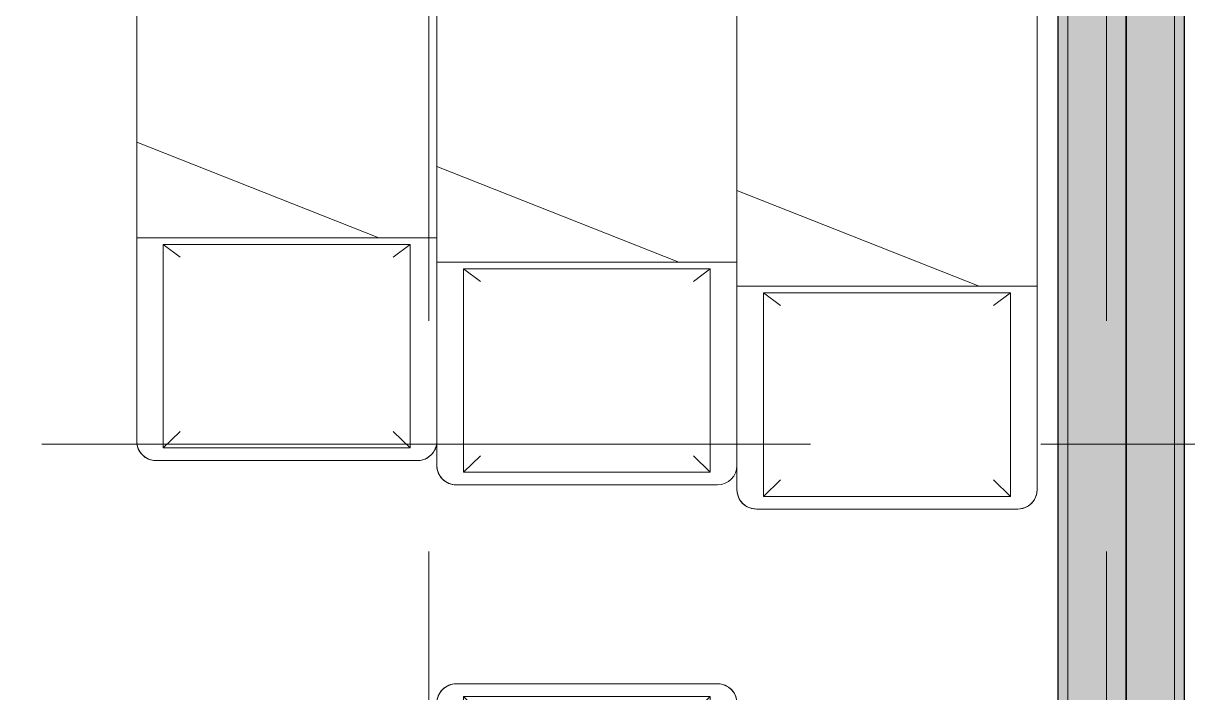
# Model space of a CAD drawing. Header units: millimetres. Extents: x 1322 to 199238, y -8553 to 29000.
# Drawn here: x 29441 to 31846, y 7287 to 8669 of the extents above; entities that cross this region are included whole.
import ezdxf

# ---------------------------------------------------------------- set-up
doc = ezdxf.new("R2010")
doc.units = ezdxf.units.MM
doc.linetypes.add('Осевая', pattern=[3175, 635, -476.25, 1587.5, -476.25])
for name, color, linetype, lineweight in [('A-GENM', 7, 'Continuous', 9), ('A-WALL', 7, 'Continuous', 9), ('I-WALL', 7, 'Continuous', 9), ('Оси-2', 7, 'Осевая', 9)]:
    doc.layers.add(name, color=color, linetype=linetype, lineweight=lineweight)
for name, color, linetype, lineweight, true_color in [('A-WALL-1', 7, 'Continuous', 9, 0x3c3c3c), ('A-WALL-FNSH-1', 7, 'Continuous', 9, 0x3c3c3c), ('I-FURN-1', 7, 'Continuous', 9, 0xf0f0f0)]:
    doc.layers.add(name, color=color, linetype=linetype, lineweight=lineweight, true_color=true_color)
pattern_1 = [(0, (-75531.326, 0), (121.92, 30.48), [10.058, -81.382, 10.058, -81.382, -487.68]), (0, (-75531.326, 0), (121.92, 30.48), [-182.88, 10.058, -172.822, 10.058, -81.382, -213.36]), (0, (-75531.326, 0), (121.92, 30.48), [-457.2, 10.058, -50.902, 10.058, -142.342]), (120, (-75485.606, 15.24), (-87.356454, 90.345817), [10.058, -81.382, 10.058, -81.382, -487.68]), (120, (-75485.606, 15.24), (-87.356454, 90.345817), [-182.88, 10.058, -172.822, 10.058, -81.382, -213.36]), (120, (-75485.606, 15.24), (-87.356454, 90.345817), [-457.2, 10.058, -50.902, 10.058, -142.342]), (240, (-75470.366, 76.2), (-34.563546, -120.825817), [10.058, -81.382, 10.058, -81.382, -487.68]), (240, (-75470.366, 76.2), (-34.563546, -120.825817), [-182.88, 10.058, -172.822, 10.058, -81.382, -213.36]), (240, (-75470.366, 76.2), (-34.563546, -120.825817), [-457.2, 10.058, -50.902, 10.058, -142.342])]

# ---------------------------------------------------------------- blocks, each defined once
blk = doc.blocks.new('Bed - Small Sizes - Single 5-25586207-План размещения напольных электротехнических лючков и розеток 1 этажа в осях 23_1-33')
at = {"layer": 'I-FURN-1'}
for p, q in [((247.3, 1450), (-292.7, 1450)), ((-292.7, 1450), (247.3, 1450)), ((-332.7, 1410), (-332.7, 692.7)), ((-332.7, 692.7), (-332.7, 1410)), ((287.3, 657.7), (287.3, 1410)), ((287.3, 1410), (287.3, 1360)), ((287.3, 1360), (287.3, 657.7)), ((-332.7, 692.7), (-332.7, 460)), ((-332.7, 460), (-332.7, 692.7)), ((287.3, 657.7), (-212.7, 460)), ((-212.7, 460), (287.3, 657.7)), ((-212.7, 460), (287.3, 657.7)), ((287.3, 460), (287.3, 657.7)), ((287.3, 657.7), (287.3, 510)), ((287.3, 510), (287.3, 657.7)), ((287.3, 657.7), (287.3, 510)), ((287.3, 510), (287.3, 460)), ((287.3, 90), (287.3, 510)), ((287.3, 510), (287.3, 90)), ((-212.7, 460), (-332.7, 460)), ((-332.7, 460), (-332.7, 40)), ((-332.7, 75), (-332.7, 460)), ((-332.7, 460), (-212.7, 460)), ((-332.7, 460), (-332.7, 75)), ((-332.7, 75), (-332.7, 460)), ((-332.7, 460), (-212.7, 460)), ((287.3, 460), (-212.7, 460)), ((-212.7, 460), (287.3, 460)), ((-212.7, 460), (287.3, 460)), ((287.3, 460), (-212.7, 460)), ((-212.7, 460), (287.3, 460)), ((287.3, 40), (287.3, 460)), ((287.3, 460), (287.3, 90)), ((-277.5, 446.2), (-242.7, 420)), ((-277.5, 26.2), (-277.5, 446.2)), ((-277.5, 446.2), (232.5, 446.2)), ((-277.5, 446.2), (232.5, 446.2)), ((-277.5, 26.2), (-277.5, 446.2)), ((232.5, 446.2), (197.3, 420)), ((232.5, 446.2), (232.5, 26.2)), ((232.5, 446.2), (232.5, 26.2)), ((-332.7, 40), (-332.7, 75)), ((-332.7, 75), (-332.7, 40)), ((-332.7, 40), (-332.7, 75)), ((287.3, 90), (287.3, 40)), ((287.3, 40), (287.3, 90)), ((287.3, 90), (287.3, 40)), ((-277.5, 26.2), (-242.7, 60)), ((232.5, 26.2), (197.3, 60)), ((232.5, 26.2), (-277.5, 26.2)), ((232.5, 26.2), (-277.5, 26.2)), ((-292.7, 0), (247.3, 0)), ((247.3, 0), (-292.7, 0)), ((-292.7, 0), (247.3, 0)), ((247.3, 0), (-292.7, 0))]:
    blk.add_line(p, q, dxfattribs=at)
for centre, start, end in [((-292.7, 1410), 90, 180), ((-292.7, 1410), 90, 180), ((247.3, 1410), 360, 90), ((247.3, 1410), 0, 90), ((-292.7, 40), 180, 270), ((-292.7, 40), 180, 270), ((-292.7, 40), 180, 270), ((-292.7, 40), 180, 240), ((247.3, 40), 270, 360), ((247.3, 40), 270, 0), ((247.3, 40), 270, 360), ((247.3, 40), 270, 360), ((-292.7, 40), 240, 270)]:
    blk.add_arc(centre, 40, start, end, dxfattribs=at)
blk = doc.blocks.new('Bed - Small Sizes - 1_118-V42-План размещения напольных электротехнических лючков и розеток 1 этажа в осях 23_1-33')
at = {"layer": 'I-FURN-1'}
for p, q in [((247.3, 0), (-292.7, 0)), ((-292.7, 0), (247.3, 0)), ((247.3, 0), (-292.7, 0)), ((-292.7, 0), (247.3, 0)), ((-332.7, -40), (-332.7, -460)), ((-332.7, -460), (-332.7, -40)), ((-332.7, -40), (-332.7, -460)), ((-332.7, -460), (-332.7, -40)), ((-277.5, -26.2), (-242.7, -60)), ((232.5, -26.2), (-277.5, -26.2)), ((-277.5, -26.2), (-277.5, -446.2)), ((232.5, -26.2), (-277.5, -26.2)), ((-277.5, -26.2), (-277.5, -446.2)), ((232.5, -26.2), (197.3, -60)), ((232.5, -446.2), (232.5, -26.2)), ((232.5, -446.2), (232.5, -26.2)), ((287.3, -460), (287.3, -40)), ((287.3, -40), (287.3, -90)), ((287.3, -90), (287.3, -40)), ((287.3, -40), (287.3, -90)), ((287.3, -90), (287.3, -460)), ((287.3, -510), (287.3, -90)), ((287.3, -90), (287.3, -510)), ((-277.5, -446.2), (-242.7, -420)), ((232.5, -446.2), (197.3, -420)), ((-277.5, -446.2), (232.5, -446.2)), ((-277.5, -446.2), (232.5, -446.2)), ((-332.7, -460), (-212.7, -460)), ((-212.7, -460), (-332.7, -460)), ((-332.7, -460), (-332.7, -1510)), ((-332.7, -1510), (-332.7, -460)), ((-332.7, -460), (-212.7, -460)), ((-212.7, -460), (287.3, -460)), ((287.3, -460), (-212.7, -460)), ((287.3, -460), (-212.7, -460)), ((-212.7, -460), (287.3, -657.7)), ((287.3, -657.7), (-212.7, -460)), ((-212.7, -460), (287.3, -460)), ((-212.7, -460), (287.3, -657.7)), ((-212.7, -460), (287.3, -460)), ((287.3, -657.7), (287.3, -460)), ((287.3, -460), (287.3, -510)), ((287.3, -510), (287.3, -657.7)), ((287.3, -657.7), (287.3, -510)), ((287.3, -510), (287.3, -657.7)), ((287.3, -1510), (287.3, -657.7)), ((287.3, -657.7), (287.3, -1460)), ((287.3, -1460), (287.3, -1510)), ((-292.7, -1550), (247.3, -1550)), ((247.3, -1550), (-292.7, -1550))]:
    blk.add_line(p, q, dxfattribs=at)
for centre, start, end in [((-292.7, -40), 90, 180), ((-292.7, -40), 90, 180), ((247.3, -40), 360, 90), ((247.3, -40), 0, 90), ((-292.7, -40), 90, 180), ((-292.7, -40), 120, 180), ((-292.7, -40), 90, 120), ((247.3, -40), 0, 90), ((247.3, -40), 75, 90), ((247.3, -40), 0, 75), ((-292.7, -1510), 180, 270), ((-292.7, -1510), 180, 270), ((247.3, -1510), 270, 360), ((247.3, -1510), 270, 0)]:
    blk.add_arc(centre, 40, start, end, dxfattribs=at)
blk = doc.blocks.new('Bed - Small Sizes - Single 5-V43-План размещения напольных электротехнических лючков и розеток 1 этажа в осях 23_1-33')
at = {"layer": 'I-FURN-1'}
for p, q in [((247.3, 0), (-292.7, 0)), ((-292.7, 0), (247.3, 0)), ((247.3, 0), (-292.7, 0)), ((-292.7, 0), (247.3, 0)), ((-332.7, -40), (-332.7, -410)), ((-332.7, -460), (-332.7, -40)), ((-332.7, -40), (-332.7, -460)), ((-332.7, -460), (-332.7, -40)), ((-277.5, -26.2), (-242.7, -60)), ((232.5, -26.2), (-277.5, -26.2)), ((-277.5, -26.2), (-277.5, -446.2)), ((232.5, -26.2), (-277.5, -26.2)), ((-277.5, -26.2), (-277.5, -446.2)), ((232.5, -26.2), (197.3, -60)), ((232.5, -446.2), (232.5, -26.2)), ((232.5, -446.2), (232.5, -26.2)), ((287.3, -460), (287.3, -40)), ((287.3, -40), (287.3, -90)), ((287.3, -90), (287.3, -40)), ((287.3, -40), (287.3, -90)), ((287.3, -90), (287.3, -460)), ((287.3, -510), (287.3, -90)), ((287.3, -90), (287.3, -510)), ((-332.7, -410), (-332.7, -460)), ((-277.5, -446.2), (-242.7, -420)), ((232.5, -446.2), (197.3, -420)), ((-277.5, -446.2), (232.5, -446.2)), ((-277.5, -446.2), (232.5, -446.2)), ((-332.7, -460), (-212.7, -460)), ((-212.7, -460), (-332.7, -460)), ((-332.7, -460), (-332.7, -607.7)), ((-332.7, -607.7), (-332.7, -460)), ((-332.7, -460), (-212.7, -460)), ((-212.7, -460), (287.3, -460)), ((287.3, -460), (-212.7, -460)), ((287.3, -460), (-212.7, -460)), ((-212.7, -460), (287.3, -657.7)), ((287.3, -657.7), (-212.7, -460)), ((-212.7, -460), (287.3, -460)), ((-212.7, -460), (287.3, -657.7)), ((-212.7, -460), (287.3, -460)), ((287.3, -657.7), (287.3, -460)), ((287.3, -460), (287.3, -510)), ((287.3, -510), (287.3, -657.7)), ((287.3, -657.7), (287.3, -510)), ((287.3, -510), (287.3, -657.7)), ((-332.7, -607.7), (-332.7, -1410)), ((-332.7, -1410), (-332.7, -607.7)), ((287.3, -1410), (287.3, -657.7)), ((287.3, -657.7), (287.3, -1360)), ((287.3, -1360), (287.3, -1410)), ((-292.7, -1450), (247.3, -1450)), ((247.3, -1450), (-292.7, -1450))]:
    blk.add_line(p, q, dxfattribs=at)
for centre, start, end in [((-292.7, -40), 90, 180), ((-292.7, -40), 90, 180), ((247.3, -40), 360, 90), ((247.3, -40), 0, 90), ((-292.7, -40), 90, 180), ((-292.7, -40), 90, 180), ((247.3, -40), 0, 90), ((247.3, -40), 15, 90), ((247.3, -40), 0, 15), ((-292.7, -1410), 180, 270), ((-292.7, -1410), 180, 270), ((247.3, -1410), 270, 0), ((247.3, -1410), 270, 0)]:
    blk.add_arc(centre, 40, start, end, dxfattribs=at)
blk = doc.blocks.new('Bed - Small Sizes - Single 6-V44-План размещения напольных электротехнических лючков и розеток 1 этажа в осях 23_1-33')
at = {"layer": 'I-FURN-1'}
for p, q in [((247.3, 0), (-292.7, 0)), ((-292.7, 0), (247.3, 0)), ((247.3, 0), (-292.7, 0)), ((-292.7, 0), (247.3, 0)), ((-332.7, -40), (-332.7, -410)), ((-332.7, -460), (-332.7, -40)), ((-332.7, -40), (-332.7, -460)), ((-332.7, -460), (-332.7, -40)), ((-277.5, -26.2), (-242.7, -60)), ((232.5, -26.2), (-277.5, -26.2)), ((-277.5, -26.2), (-277.5, -446.2)), ((232.5, -26.2), (-277.5, -26.2)), ((-277.5, -26.2), (-277.5, -446.2)), ((232.5, -26.2), (197.3, -60)), ((232.5, -446.2), (232.5, -26.2)), ((232.5, -446.2), (232.5, -26.2)), ((287.3, -460), (287.3, -40)), ((287.3, -40), (287.3, -460)), ((287.3, -657.7), (287.3, -40)), ((287.3, -40), (287.3, -657.7)), ((-332.7, -410), (-332.7, -460)), ((-277.5, -446.2), (-242.7, -420)), ((232.5, -446.2), (197.3, -420)), ((-277.5, -446.2), (232.5, -446.2)), ((-277.5, -446.2), (232.5, -446.2)), ((-332.7, -460), (-212.7, -460)), ((-212.7, -460), (-332.7, -460)), ((-332.7, -460), (-332.7, -607.7)), ((-332.7, -607.7), (-332.7, -460)), ((-332.7, -460), (-212.7, -460)), ((-212.7, -460), (287.3, -460)), ((287.3, -460), (-212.7, -460)), ((287.3, -460), (-212.7, -460)), ((-212.7, -460), (287.3, -657.7)), ((287.3, -657.7), (-212.7, -460)), ((-212.7, -460), (287.3, -460)), ((-212.7, -460), (287.3, -657.7)), ((-212.7, -460), (287.3, -460)), ((287.3, -657.7), (287.3, -460)), ((287.3, -460), (287.3, -657.7)), ((-332.7, -607.7), (-332.7, -1310)), ((-332.7, -1310), (-332.7, -607.7)), ((287.3, -1310), (287.3, -657.7)), ((287.3, -657.7), (287.3, -1310)), ((-292.7, -1350), (247.3, -1350)), ((247.3, -1350), (-292.7, -1350))]:
    blk.add_line(p, q, dxfattribs=at)
for centre, start, end in [((-292.7, -40), 90, 180), ((-292.7, -40), 90, 180), ((247.3, -40), 360, 90), ((247.3, -40), 0, 90), ((-292.7, -40), 90, 180), ((-292.7, -40), 120, 180), ((-292.7, -40), 90, 120), ((247.3, -40), 0, 90), ((247.3, -40), 75, 90), ((247.3, -40), 15, 75), ((247.3, -40), 0, 15), ((-292.7, -1310), 180, 270), ((-292.7, -1310), 180, 270), ((247.3, -1310), 270, 0), ((247.3, -1310), 270, 0)]:
    blk.add_arc(centre, 40, start, end, dxfattribs=at)
blk = doc.blocks.new('Рисунок_горы - Рисунок_горы-31934381-План размещения напольных электротехнических лючков и розеток 1 этажа в осях 23_1-33')
at = {"layer": 'A-GENM'}
for p, q in [((107109, 10341.4), (107109, 6202.7)), ((107109, 8078.4), (107109, 8246.4)), ((107109, 8045.1), (107109, 7835.6)), ((107109, 8041.9), (107109, 8043.5)), ((107109, 7185.3), (107109, 7981.1)), ((107109, 7726), (107109, 7712.6)), ((107109, 7402.7), (107109, 7707.3)), ((107109, 7707.3), (107109, 7402.7))]:
    blk.add_line(p, q, dxfattribs=at)
for points, knots in [([(107109, 8222.7), (107109, 8222.7), (107109, 8267), (107109, 8298.1), (107109, 8323.4)], [0.82222222, 0.82222222, 0.82222222, 0.82222222, 0.82222223, 0.83345188, 0.83345188, 0.83345188, 0.83345188]), ([(107109, 8246.4), (107109, 8246.4), (107109, 8232.1), (107109, 8069.2), (107109, 8045.1)], [0.71111111, 0.71111111, 0.71111111, 0.71111111, 0.71111112, 0.73333333, 0.73333333, 0.73333333, 0.73333333]), ([(107109, 8148.5), (107109, 8148.5), (107109, 8172.6), (107109, 8198.1), (107109, 8222.7)], [0.8, 0.8, 0.8, 0.8, 0.80000001, 0.82222222, 0.82222222, 0.82222222, 0.82222222]), ([(107109, 8222.7), (107109, 8222.7), (107109, 8198.1), (107109, 8172.6), (107109, 8148.5)], [0.258992806, 0.258992806, 0.258992806, 0.258992806, 0.258992816, 0.26618705, 0.26618705, 0.26618705, 0.26618705]), ([(107109, 7955.5), (107109, 7955.5), (107109, 8012.2), (107109, 8097.9), (107109, 8148.5)], [0.77777778, 0.77777778, 0.77777778, 0.77777778, 0.77777779, 0.8, 0.8, 0.8, 0.8]), ([(107109, 8148.5), (107109, 8148.5), (107109, 8097.9), (107109, 8012.2), (107109, 7955.5)], [0.26618705, 0.26618705, 0.26618705, 0.26618705, 0.26618706, 0.273381295, 0.273381295, 0.273381295, 0.273381295]), ([(107109, 8043.5), (107109, 8043.5), (107109, 8053.2), (107109, 8075.6), (107109, 8078.4)], [0.66666667, 0.66666667, 0.66666667, 0.66666667, 0.66666668, 0.68860399, 0.68860399, 0.68860399, 0.68860399]), ([(107109, 7980.1), (107109, 7980.1), (107109, 8004.8), (107109, 8023.5), (107109, 8041.9)], [0.62222222, 0.62222222, 0.62222222, 0.62222222, 0.62222223, 0.64444444, 0.64444444, 0.64444444, 0.64444444]), ([(107109, 7796), (107109, 7796), (107109, 7805.6), (107109, 7977.4), (107109, 7986.2)], [0.6, 0.6, 0.6, 0.6, 0.6, 0.9877764, 0.9877764, 0.9877764, 0.9877764]), ([(107109, 7835.6), (107109, 7835.6), (107109, 7850.2), (107109, 7943.9), (107109, 7955.5)], [0.75555556, 0.75555556, 0.75555556, 0.75555556, 0.75555557, 0.77777778, 0.77777778, 0.77777778, 0.77777778]), ([(107109, 7955.5), (107109, 7955.5), (107109, 7943.9), (107109, 7850.2), (107109, 7835.6)], [0.273381295, 0.273381295, 0.273381295, 0.273381295, 0.273381305, 0.28057554, 0.28057554, 0.28057554, 0.28057554]), ([(107109, 7868.5), (107109, 7868.5), (107109, 7831.1), (107109, 7792.4), (107109, 7781.2)], [0.2, 0.2, 0.2, 0.2, 0.2, 0.3730599, 0.3730599, 0.3730599, 0.3730599]), ([(107109, 7835.6), (107109, 7835.6), (107109, 7817.1), (107109, 7793.7), (107109, 7777.8)], [0.28057554, 0.28057554, 0.28057554, 0.28057554, 0.28057555, 0.287769784, 0.287769784, 0.287769784, 0.287769784]), ([(107109, 7777.8), (107109, 7777.8), (107109, 7767.9), (107109, 7738.5), (107109, 7726)], [0.287769784, 0.287769784, 0.287769784, 0.287769784, 0.287769794, 0.294964029, 0.294964029, 0.294964029, 0.294964029]), ([(107109, 7712.6), (107109, 7712.6), (107109, 7716.2), (107109, 7718.7), (107109, 7719.2)], [0.302158273, 0.302158273, 0.302158273, 0.302158273, 0.302158283, 0.305240818, 0.305240818, 0.305240818, 0.305240818]), ([(107109, 7707.3), (107109, 7707.3), (107109, 7710.7), (107109, 7713.3), (107109, 7715.2)], [0.875, 0.875, 0.875, 0.875, 0.87500001, 0.90068639, 0.90068639, 0.90068639, 0.90068639]), ([(107109, 7426.8), (107109, 7426.8), (107109, 7346.5), (107109, 7313.6), (107109, 7254.1)], [0.0625, 0.0625, 0.0625, 0.0625, 0.06250001, 0.125, 0.125, 0.125, 0.125]), ([(107109, 7372.3), (107109, 7372.3), (107109, 7385.8), (107109, 7402.6), (107109, 7413.4)], [0.6666667, 0.6666667, 0.6666667, 0.6666667, 0.6666667, 0.8528941, 0.8528941, 0.8528941, 0.8528941]), ([(107109, 7343.8), (107109, 7343.8), (107109, 7345), (107109, 7345.9), (107109, 7346.7)], [0.33333333, 0.33333333, 0.33333333, 0.33333333, 0.33333334, 0.35704245, 0.35704245, 0.35704245, 0.35704245]), ([(107109, 7321.6), (107109, 7321.6), (107109, 7312.8), (107109, 7307), (107109, 7303.6)], [0.16666667, 0.16666667, 0.16666667, 0.16666667, 0.16666668, 0.19933303, 0.19933303, 0.19933303, 0.19933303])]:
    blk.add_open_spline(points, degree=3, knots=knots, dxfattribs=at)
for points in [[(107109, 8323.4), (107109, 8298.1), (107109, 8267), (107109, 8222.7)], [(107109, 7986.5), (107109, 7966.1), (107109, 7895.8), (107109, 7868.5)], [(107109, 7980.2), (107109, 7978.9), (107109, 7976.5), (107109, 7975.2)], [(107109, 7974.8), (107109, 7975.6), (107109, 7977.2), (107109, 7980.1)], [(107109, 7781.4), (107109, 7784.5), (107109, 7789.2), (107109, 7796)], [(107109, 7719.2), (107109, 7718.7), (107109, 7715.2), (107109, 7707.3)], [(107109, 7712.6), (107109, 7681.9), (107109, 7475.8), (107109, 7426.8)], [(107109, 7423.4), (107109, 7402.3), (107109, 7347.3), (107109, 7321.6)], [(107109, 7354.1), (107109, 7355.1), (107109, 7356.5), (107109, 7358.3)], [(107109, 7305.3), (107109, 7313.1), (107109, 7328.5), (107109, 7343.8)]]:
    blk.add_open_spline(points, degree=3, dxfattribs=at)

msp = doc.modelspace()

# ---------------------------------------------------------------- hatches: boundary and pattern name
at = {"layer": 'I-WALL'}
h = msp.add_hatch(dxfattribs=at)
h.set_pattern_fill('FP_2', color=256, style=0, pattern_type=2)
h.set_pattern_definition([(45, (-75531.33, 0), (-57.024626, 57.024626), []), (45, (-75474.3, 0), (-57.024626, 57.024626), [100.806, -20.161, 3.353, -16.808])])
h.paths.add_polyline_path([(31625.5, 2400), (31818.7, 2400), (31818.7, 10600), (31598.7, 10600), (31598.7, 2400)])
h = msp.add_hatch(dxfattribs=at)
h.set_pattern_fill('FP_31', color=256, style=0, pattern_type=2)
h.set_pattern_definition(pattern_1)
h.paths.add_polyline_path([(31598.7, 150), (31598.7, 10380), (31578.7, 10380), (31578.7, 150)])
h = msp.add_hatch(dxfattribs=at)
h.set_pattern_fill('FP_31', color=256, style=0, pattern_type=2)
h.set_pattern_definition(pattern_1)
h.paths.add_polyline_path([(31838.7, 2480), (31838.7, 10380), (31818.7, 10380), (31818.7, 2480)])

# ---------------------------------------------------------------- linework, layer by layer
at = {"layer": 'A-WALL'}
for p, q in [((31818.7, 10600), (31818.7, 2400)), ((31838.7, 10380), (31838.7, 2480)), ((31577.7, 8537.6), (31578.7, 8537.6)), ((31578.7, 8517.6), (31577.7, 8517.6)), ((31577.7, 8316.3), (31578.7, 8316.3)), ((31578.7, 8296.3), (31577.7, 8296.3)), ((31577.7, 8136.3), (31578.7, 8136.3)), ((31578.7, 8116.3), (31577.7, 8116.3))]:
    msp.add_line(p, q, dxfattribs=at)
at = {"layer": 'A-WALL-1'}
for p, q in [((31598.7, 150), (31598.7, 10600)), ((31578.7, 10380), (31578.7, 170))]:
    msp.add_line(p, q, dxfattribs=at)
at = {"layer": 'A-WALL-FNSH-1'}
for p, q in [((31718.7, 10390), (31718.7, 160.5)), ((31719.7, 160.5), (31719.7, 10390)), ((31839.7, 2481), (31839.7, 10379)), ((31577.7, 8717.6), (31577.7, 7736.5)), ((31578.7, 7885.5), (31577.7, 7885.5)), ((31577.7, 7883.9), (31578.7, 7883.9)), ((31577.7, 7736.5), (31578.7, 7736.5)), ((31578.7, 7734.9), (31577.7, 7734.9)), ((31577.7, 7734.9), (31577.7, 7396.1)), ((31578.7, 7606.8), (31577.7, 7606.8)), ((31577.7, 7604.7), (31578.7, 7604.7)), ((31577.7, 7396.1), (31578.7, 7396.1)), ((31578.7, 7395.5), (31577.7, 7395.5)), ((31577.7, 7395.5), (31577.7, 7142.7)), ((31578.7, 7334.7), (31577.7, 7334.7)), ((31577.7, 7332.3), (31578.7, 7332.3))]:
    msp.add_line(p, q, dxfattribs=at)
at = {"layer": 'I-WALL'}
for p, q in [((31577.7, 8615.7), (31578.7, 8615.7)), ((31577.7, 8183.7), (31578.7, 8183.7)), ((31578.7, 7978.5), (31577.7, 7978.5)), ((31577.7, 7838.2), (31578.7, 7838.2)), ((31577.7, 7837.9), (31578.7, 7837.9)), ((31577.7, 7832.8), (31578.7, 7832.8)), ((31578.7, 7774.3), (31577.7, 7774.3)), ((31577.7, 7762.5), (31578.7, 7762.5)), ((31577.7, 7762.1), (31578.7, 7762.1)), ((31578.7, 7761.6), (31577.7, 7761.6)), ((31578.7, 7761.2), (31577.7, 7761.2)), ((31578.7, 7740), (31577.7, 7740)), ((31577.7, 7596.2), (31578.7, 7596.2)), ((31578.7, 7443.2), (31577.7, 7443.2)), ((31578.7, 7437.1), (31577.7, 7437.1)), ((31577.7, 7358.1), (31578.7, 7358.1)), ((31577.7, 7354.1), (31578.7, 7354.1)), ((31577.7, 7333.3), (31578.7, 7333.3)), ((31577.7, 7327.2), (31578.7, 7327.2))]:
    msp.add_line(p, q, dxfattribs=at)
for points in [[(31577.7, 7885.5), (31577.7, 7990.7), (31577.7, 8090.1), (31577.7, 8183.7)], [(31577.7, 8183.7), (31577.7, 8093.7), (31577.7, 7993.8), (31577.7, 7883.9)], [(31577.7, 7837.5), (31577.7, 7833.4), (31577.7, 7832.1), (31577.7, 7832.1)]]:
    msp.add_open_spline(points, degree=3, dxfattribs=at)
for points, knots in [([(31577.7, 7838.2), (31577.7, 7843), (31577.7, 7847.7), (31577.7, 7855.9), (31577.7, 7871), (31577.7, 7885.3), (31577.7, 7899.9), (31577.7, 7914.6), (31577.7, 7927.8), (31577.7, 7943.5), (31577.7, 7959.3), (31577.7, 7969.2), (31577.7, 7980), (31577.7, 7977.3), (31577.7, 7958.6), (31577.7, 7920), (31577.7, 7892.3), (31577.7, 7865.6), (31577.7, 7862.4), (31577.7, 7850.4), (31577.7, 7841.2), (31577.7, 7833.6), (31577.7, 7831.4), (31577.7, 7837.7)], [-1.570099, -1.570099, -1.570099, -1.570099, -1.541159, -1.501754, -1.446541, -1.382724, -1.319119, -1.257396, -1.183774, -1.104802, -1.027747, -0.955254, -0.896935, -0.833013, -0.751105, -0.652602, -0.534539, -0.451116, -0.365944, -0.289006, -0.185438, -0.086085, 0, 0, 0, 0]), ([(31577.7, 7832.1), (31577.7, 7832.1), (31577.7, 7833.9), (31577.7, 7839.6), (31577.7, 7848.3), (31577.7, 7859.8), (31577.7, 7862.9), (31577.7, 7889), (31577.7, 7916.8), (31577.7, 7955.6), (31577.7, 7974.5), (31577.7, 7977.3), (31577.7, 7966.9), (31577.7, 7957.2), (31577.7, 7941.8), (31577.7, 7926.6), (31577.7, 7913.5), (31577.7, 7899.1), (31577.7, 7884.7), (31577.7, 7870.6), (31577.7, 7855.8), (31577.7, 7847.7), (31577.7, 7842.9), (31577.7, 7837.9)], [-1.516388, -1.516388, -1.516388, -1.516388, -1.484014, -1.384661, -1.281093, -1.204155, -1.118982, -1.03556, -0.917496, -0.818994, -0.737085, -0.673164, -0.614845, -0.542352, -0.465296, -0.386325, -0.312703, -0.250979, -0.187375, -0.123558, -0.068344, -0.028939, 0, 0, 0, 0]), ([(31577.7, 7762.5), (31577.7, 7769.7), (31577.7, 7776.3), (31577.7, 7771.7), (31577.7, 7744.2), (31577.7, 7703.8), (31577.7, 7664.1), (31577.7, 7647.9), (31577.7, 7623.3), (31577.7, 7607), (31577.7, 7600.9), (31577.7, 7596.8), (31577.7, 7596.3), (31577.7, 7596.2)], [-2.06349, -2.06349, -2.06349, -2.06349, -2.003958, -1.932377, -1.83765, -1.718064, -1.60162, -1.47574, -1.346732, -1.215733, -1.118036, -1.016352, -0.956981, -0.956981, -0.956981, -0.956981]), ([(31577.7, 7595.9), (31577.7, 7595.9), (31577.7, 7596.5), (31577.7, 7600.5), (31577.7, 7606.6), (31577.7, 7623), (31577.7, 7647.5), (31577.7, 7663.7), (31577.7, 7703.5), (31577.7, 7743.9), (31577.7, 7771.3), (31577.7, 7775.9), (31577.7, 7769.3), (31577.7, 7762.1)], [-1.106509, -1.106509, -1.106509, -1.106509, -1.047139, -0.945454, -0.847758, -0.716759, -0.587751, -0.46187, -0.345426, -0.22584, -0.131113, -0.059532, 0, 0, 0, 0]), ([(31577.7, 7596.2), (31577.7, 7596.2), (31577.7, 7596.6), (31577.7, 7598.3), (31577.7, 7606.3), (31577.7, 7613.2), (31577.7, 7615.5), (31577.7, 7619.6), (31577.7, 7638.5), (31577.7, 7667.4), (31577.7, 7701.2), (31577.7, 7729.7), (31577.7, 7756.9), (31577.7, 7761.6)], [-0.9540591, -0.9540591, -0.9540591, -0.9540591, -0.9092452, -0.8051318, -0.7451716, -0.7166789, -0.6965105, -0.6546649, -0.5682867, -0.4333632, -0.2781403, -0.1149887, 0, 0, 0, 0]), ([(31577.7, 7761.2), (31577.7, 7756.5), (31577.7, 7729.3), (31577.7, 7700.8), (31577.7, 7667), (31577.7, 7638.1), (31577.7, 7619.2), (31577.7, 7615.1), (31577.7, 7612.8), (31577.7, 7605.9), (31577.7, 7597.9), (31577.7, 7596.2), (31577.7, 7595.9), (31577.7, 7595.9)], [-2.0634904, -2.0634904, -2.0634904, -2.0634904, -1.9485017, -1.7853501, -1.6301272, -1.4952038, -1.4088255, -1.3669799, -1.3468115, -1.3183188, -1.2583586, -1.1542453, -1.1094313, -1.1094313, -1.1094313, -1.1094313]), ([(31577.7, 7606.8), (31577.7, 7609), (31577.7, 7618.3), (31577.7, 7630.6), (31577.7, 7670.3), (31577.7, 7710.7), (31577.7, 7738.2), (31577.7, 7742.3), (31577.7, 7738.6), (31577.7, 7736.5)], [-0.6263302, -0.6263302, -0.6263302, -0.6263302, -0.5877508, -0.4618702, -0.3454264, -0.2258401, -0.1311132, -0.0595321, -0.0272607, -0.0272607, -0.0272607, -0.0272607]), ([(31577.7, 7734.9), (31577.7, 7737.5), (31577.7, 7741.6), (31577.7, 7737.4), (31577.7, 7710), (31577.7, 7669.6), (31577.7, 7629.9), (31577.7, 7617.2), (31577.7, 7607.4), (31577.7, 7604.7)], [-2.0403844, -2.0403844, -2.0403844, -2.0403844, -2.0039584, -1.9323773, -1.8376503, -1.718064, -1.6016202, -1.4757396, -1.4297087, -1.4297087, -1.4297087, -1.4297087]), ([(31577.7, 7358.1), (31577.7, 7366.2), (31577.7, 7371.2), (31577.7, 7377), (31577.7, 7386.2), (31577.7, 7395), (31577.7, 7405.3), (31577.7, 7414.1), (31577.7, 7422.4), (31577.7, 7428.9), (31577.7, 7436.8), (31577.7, 7441.8), (31577.7, 7444.4), (31577.7, 7437.7), (31577.7, 7416.7), (31577.7, 7375.6), (31577.7, 7350), (31577.7, 7334.7), (31577.7, 7334.7), (31577.7, 7332.7), (31577.7, 7334.3), (31577.7, 7338.4), (31577.7, 7345.1), (31577.7, 7357.3)], [-1.570099, -1.570099, -1.570099, -1.570099, -1.541159, -1.501754, -1.446541, -1.382724, -1.319119, -1.257396, -1.183774, -1.104802, -1.027747, -0.955254, -0.896935, -0.833013, -0.751105, -0.652602, -0.534539, -0.451116, -0.365944, -0.289006, -0.185438, -0.086085, 0, 0, 0, 0]), ([(31577.7, 7334.7), (31577.7, 7332.8), (31577.7, 7330.2), (31577.7, 7328.7), (31577.7, 7330.7), (31577.7, 7330.7), (31577.7, 7346), (31577.7, 7371.6), (31577.7, 7412.6), (31577.7, 7433.6), (31577.7, 7440.3), (31577.7, 7437.8), (31577.7, 7432.8), (31577.7, 7424.9), (31577.7, 7418.4), (31577.7, 7410), (31577.7, 7402.7), (31577.7, 7397.8), (31577.7, 7396.1)], [-1.469925, -1.469925, -1.469925, -1.469925, -1.384661, -1.281093, -1.204155, -1.118982, -1.03556, -0.917496, -0.818994, -0.737085, -0.673164, -0.614845, -0.542352, -0.465296, -0.386325, -0.312703, -0.250979, -0.218443, -0.218443, -0.218443, -0.218443]), ([(31577.7, 7353.2), (31577.7, 7341), (31577.7, 7334.4), (31577.7, 7330.3), (31577.7, 7328.7), (31577.7, 7330.7), (31577.7, 7330.7), (31577.7, 7346), (31577.7, 7371.6), (31577.7, 7412.6), (31577.7, 7433.6), (31577.7, 7440.3), (31577.7, 7437.8), (31577.7, 7432.8), (31577.7, 7424.9), (31577.7, 7418.4), (31577.7, 7410), (31577.7, 7401.3), (31577.7, 7391), (31577.7, 7382.1), (31577.7, 7373), (31577.7, 7367.2), (31577.7, 7362.1), (31577.7, 7354.1)], [-1.570099, -1.570099, -1.570099, -1.570099, -1.484014, -1.384661, -1.281093, -1.204155, -1.118982, -1.03556, -0.917496, -0.818994, -0.737085, -0.673164, -0.614845, -0.542352, -0.465296, -0.386325, -0.312703, -0.250979, -0.187375, -0.123558, -0.068344, -0.028939, 0, 0, 0, 0]), ([(31577.7, 7395.5), (31577.7, 7396.7), (31577.7, 7401), (31577.7, 7408), (31577.7, 7416.4), (31577.7, 7422.9), (31577.7, 7430.8), (31577.7, 7435.7), (31577.7, 7438.3), (31577.7, 7431.6), (31577.7, 7410.6), (31577.7, 7369.6), (31577.7, 7343.9), (31577.7, 7328.7), (31577.7, 7328.7), (31577.7, 7327.4), (31577.7, 7327.3), (31577.7, 7327.2)], [-1.342666, -1.342666, -1.342666, -1.342666, -1.319119, -1.257396, -1.183774, -1.104802, -1.027747, -0.955254, -0.896935, -0.833013, -0.751105, -0.652602, -0.534539, -0.451116, -0.365944, -0.289006, -0.279043, -0.279043, -0.279043, -0.279043]), ([(31577.7, 7327.2), (31577.7, 7327.2), (31577.7, 7328.3), (31577.7, 7330.6), (31577.7, 7332.3)], [-0.2759159, -0.2759159, -0.2759159, -0.2759159, -0.1854375, -0.1062044, -0.1062044, -0.1062044, -0.1062044])]:
    msp.add_open_spline(points, degree=3, knots=knots, dxfattribs=at)
at = {"layer": 'Оси-2'}
for p, q in [((30278.7, 593.7), (30278.7, 19528.3)), ((31678.7, 593.7), (31678.7, 19528.3)), ((9318.1, 7800), (47228.7, 7800))]:
    msp.add_line(p, q, dxfattribs=at)

# ---------------------------------------------------------------- block references
at = {"layer": 'A-GENM'}
msp.add_blockref('Рисунок_горы - Рисунок_горы-31934381-План размещения напольных электротехнических лючков и розеток 1 этажа в осях 23_1-33', (-75531.3, 0), dxfattribs=at)
at = {"layer": 'I-FURN-1', "rotation": 180}
for name, p in [('Bed - Small Sizes - 1_118-V42-План размещения напольных электротехнических лючков и розеток 1 этажа в осях 23_1-33', (31202.5, 7666.3)), ('Bed - Small Sizes - Single 5-V43-План размещения напольных электротехнических лючков и розеток 1 этажа в осях 23_1-33', (30582.5, 7716.3)), ('Bed - Small Sizes - Single 6-V44-План размещения напольных электротехнических лючков и розеток 1 этажа в осях 23_1-33', (29962.5, 7766.3)), ('Bed - Small Sizes - Single 5-25586207-План размещения напольных электротехнических лючков и розеток 1 этажа в осях 23_1-33', (30582.5, 7305.3))]:
    msp.add_blockref(name, p, dxfattribs=at)

doc.saveas('drawing.dxf')
